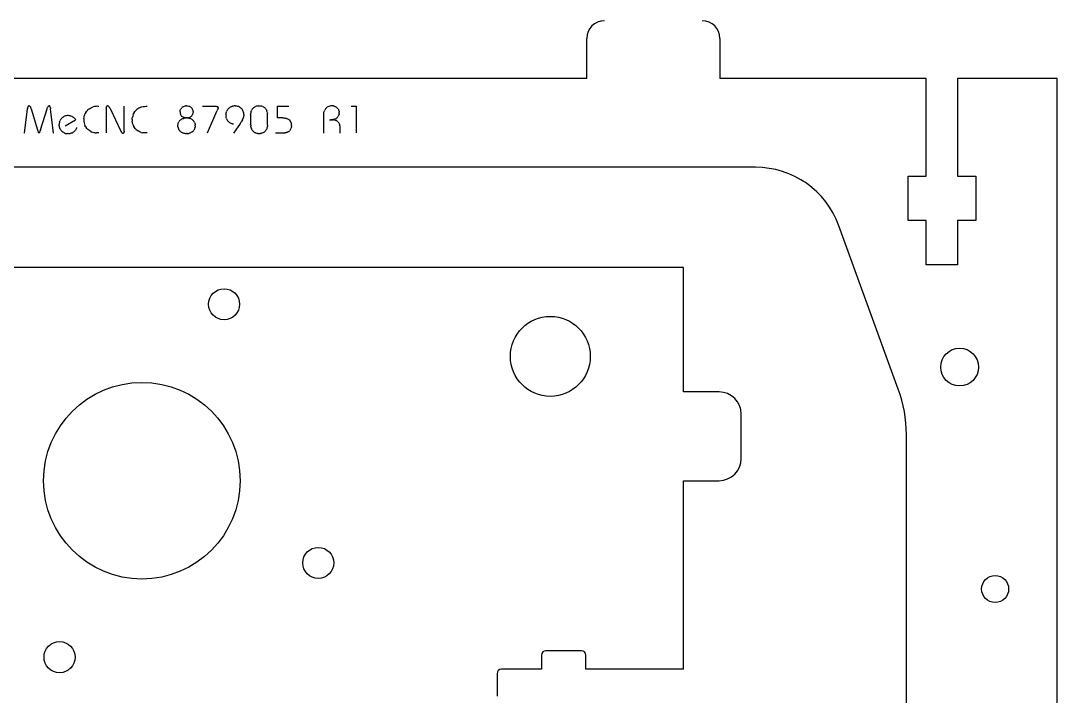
# Model space of a CAD drawing. Header units: inches. Extents: x -1545 to -733, y 114 to 571.
# Drawn here: x -1035.1 to -918.3, y 171.5 to 247.6 of the extents above; entities that cross this region are included whole.
import ezdxf

# ---------------------------------------------------------------- set-up
doc = ezdxf.new("R2010")
doc.units = ezdxf.units.IN
doc.header["$MEASUREMENT"] = 0
doc.linetypes.add('Continuous2', pattern=[0])
doc.layers.add('GREEN TEXT ALL', color=1, linetype='Continuous')

msp = doc.modelspace()

# ---------------------------------------------------------------- linework, layer by layer
at = {"color": 1, "linetype": 'Continuous2', "lineweight": -3, "true_color": 0xff0000}
for p, q in [((-971.34, 241.06), (-971.34, 245.56)), ((-956.34, 245.56), (-956.34, 241.06)), ((-971.34, 241.06), (-1071.34, 241.06)), ((-933.12, 241.06), (-956.34, 241.06)), ((-933.12, 230.06), (-933.12, 241.06)), ((-929.57, 241.06), (-929.57, 230.06)), ((-918.34, 241.06), (-929.57, 241.06)), ((-918.34, 126.06), (-918.34, 241.06)), ((-935.15, 230.06), (-933.12, 230.06)), ((-935.15, 225.06), (-935.15, 230.06)), ((-929.57, 230.06), (-927.53, 230.06)), ((-927.53, 230.06), (-927.53, 225.06)), ((-933.12, 225.06), (-935.15, 225.06)), ((-933.12, 220.06), (-933.12, 225.06)), ((-929.57, 225.06), (-929.57, 220.06)), ((-927.53, 225.06), (-929.57, 225.06)), ((-960.44, 219.76), (-1079.44, 219.76)), ((-960.44, 205.76), (-960.44, 219.76)), ((-929.57, 220.06), (-933.12, 220.06)), ((-956.44, 205.76), (-960.44, 205.76)), ((-953.94, 198.26), (-953.94, 203.26)), ((-960.44, 195.76), (-956.44, 195.76)), ((-960.44, 174.53), (-960.44, 195.76)), ((-971.94, 176.62), (-975.94, 176.62)), ((-976.44, 176.12), (-976.44, 174.53)), ((-971.44, 174.53), (-971.44, 176.12)), ((-981.44, 174.03), (-981.44, 171.48)), ((-976.44, 174.53), (-980.94, 174.53)), ((-960.44, 174.53), (-971.44, 174.53))]:
    msp.add_line(p, q, dxfattribs=at)
at = {"color": 5, "linetype": 'Continuous2', "lineweight": -3, "true_color": 0x0000ff}
for p, q in [((-952.34, 231.06), (-1090.34, 231.06)), ((-936.25, 206.08), (-942.95, 224.48)), ((-935.34, 166.18), (-935.34, 200.95))]:
    msp.add_line(p, q, dxfattribs=at)
for centre, radius in [((-1012.18, 215.63), 1.75), ((-975.44, 209.76), 4.5), ((-929.34, 208.56), 2.13), ((-1021.44, 195.76), 11.07), ((-1001.57, 186.5), 1.75), ((-925.34, 183.56), 1.52), ((-1030.71, 175.89), 1.75)]:
    msp.add_circle(centre, radius, dxfattribs=at)
at = {"color": 1, "linetype": 'Continuous2', "lineweight": -3, "true_color": 0xff0000}
for centre, radius, start, end in [((-969.34, 245.56), 2, 90, 180), ((-958.34, 245.56), 2, 360, 90), ((-956.44, 203.26), 2.5, 360, 90), ((-956.44, 198.26), 2.5, 270, 0), ((-975.94, 176.12), 0.5, 90, 180), ((-971.94, 176.12), 0.5, 360, 90), ((-980.94, 174.03), 0.5, 90, 180)]:
    msp.add_arc(centre, radius, start, end, dxfattribs=at)
at = {"color": 5, "linetype": 'Continuous2', "lineweight": -3, "true_color": 0x0000ff}
for centre, radius, start, end in [((-952.34, 221.06), 10, 20, 90), ((-950.34, 200.95), 15, 0, 20)]:
    msp.add_arc(centre, radius, start, end, dxfattribs=at)
at = {"layer": 'GREEN TEXT ALL', "color": 3, "linetype": 'Continuous2', "lineweight": -3, "true_color": 0x00ff00}
for p, q in [((-1034.66, 234.91), (-1034.32, 237.65)), ((-1034.32, 237.7), (-1034.31, 237.75)), ((-1034.32, 237.7), (-1034.32, 237.65)), ((-1034.29, 237.81), (-1034.31, 237.75)), ((-1034.27, 237.86), (-1034.29, 237.81)), ((-1034.25, 237.9), (-1034.27, 237.86)), ((-1034.25, 237.9), (-1034.22, 237.94)), ((-1034.22, 237.94), (-1034.19, 237.96)), ((-1034.15, 237.97), (-1034.19, 237.96)), ((-1034.15, 237.97), (-1034.1, 237.96)), ((-1034.06, 237.94), (-1034.1, 237.96)), ((-1034.03, 237.9), (-1034.06, 237.94)), ((-1034, 237.85), (-1034.03, 237.9)), ((-1034, 237.85), (-1033.97, 237.8)), ((-1033.95, 237.74), (-1033.97, 237.8)), ((-1033.95, 237.74), (-1033.93, 237.68)), ((-1033.93, 237.68), (-1033.91, 237.63)), ((-1033.91, 237.63), (-1033.2, 235.28)), ((-1032.84, 235.28), (-1032.12, 237.63)), ((-1032.12, 237.63), (-1032.11, 237.68)), ((-1032.11, 237.68), (-1032.09, 237.74)), ((-1032.07, 237.79), (-1032.09, 237.74)), ((-1032.04, 237.85), (-1032.07, 237.79)), ((-1032.01, 237.89), (-1032.04, 237.85)), ((-1031.98, 237.93), (-1032.01, 237.89)), ((-1031.98, 237.93), (-1031.94, 237.96)), ((-1031.94, 237.96), (-1031.89, 237.97)), ((-1031.85, 237.96), (-1031.89, 237.97)), ((-1031.85, 237.96), (-1031.82, 237.94)), ((-1031.79, 237.9), (-1031.82, 237.94)), ((-1031.76, 237.86), (-1031.79, 237.9)), ((-1031.75, 237.81), (-1031.76, 237.86)), ((-1031.73, 237.75), (-1031.75, 237.81)), ((-1031.73, 237.75), (-1031.72, 237.7)), ((-1031.72, 237.7), (-1031.72, 237.65)), ((-1031.38, 234.91), (-1031.72, 237.65)), ((-1027.88, 236.97), (-1027.82, 237.1)), ((-1027.75, 237.22), (-1027.82, 237.1)), ((-1027.75, 237.22), (-1027.67, 237.34)), ((-1027.57, 237.45), (-1027.67, 237.34)), ((-1027.57, 237.45), (-1027.47, 237.55)), ((-1027.35, 237.64), (-1027.47, 237.55)), ((-1027.35, 237.64), (-1027.22, 237.72)), ((-1027.22, 237.72), (-1027.08, 237.79)), ((-1027.08, 237.79), (-1026.92, 237.85)), ((-1026.76, 237.89), (-1026.92, 237.85)), ((-1026.59, 237.92), (-1026.76, 237.89)), ((-1026.4, 237.93), (-1026.59, 237.92)), ((-1026.4, 237.93), (-1026.28, 237.93)), ((-1025.45, 237.82), (-1025.46, 237.79)), ((-1025.46, 237.79), (-1025.46, 237.75)), ((-1025.46, 237.7), (-1025.46, 237.75)), ((-1025.46, 237.7), (-1025.46, 237.65)), ((-1025.46, 237.65), (-1025.46, 234.94)), ((-1025.43, 237.88), (-1025.45, 237.82)), ((-1025.43, 237.88), (-1025.41, 237.92)), ((-1025.38, 237.95), (-1025.41, 237.92)), ((-1025.38, 237.95), (-1025.35, 237.96)), ((-1025.32, 237.97), (-1025.35, 237.96)), ((-1025.29, 237.97), (-1025.32, 237.97)), ((-1025.26, 237.97), (-1025.29, 237.97)), ((-1025.26, 237.97), (-1025.23, 237.96)), ((-1025.2, 237.93), (-1025.23, 237.96)), ((-1025.17, 237.9), (-1025.2, 237.93)), ((-1025.17, 237.9), (-1025.14, 237.85)), ((-1025.14, 237.85), (-1025.1, 237.79)), ((-1025.07, 237.75), (-1025.1, 237.79)), ((-1025.05, 237.71), (-1025.07, 237.75)), ((-1025.02, 237.66), (-1025.05, 237.71)), ((-1025.02, 237.66), (-1024.99, 237.6)), ((-1024.99, 237.6), (-1023.83, 235.2)), ((-1023.42, 235.2), (-1023.42, 237.93)), ((-1022.43, 236.97), (-1022.37, 237.1)), ((-1022.3, 237.22), (-1022.37, 237.1)), ((-1022.3, 237.22), (-1022.22, 237.34)), ((-1022.22, 237.34), (-1022.13, 237.45)), ((-1022.02, 237.55), (-1022.13, 237.45)), ((-1021.9, 237.64), (-1022.02, 237.55)), ((-1021.77, 237.72), (-1021.9, 237.64)), ((-1021.63, 237.79), (-1021.77, 237.72)), ((-1021.63, 237.79), (-1021.48, 237.85)), ((-1021.48, 237.85), (-1021.31, 237.89)), ((-1021.31, 237.89), (-1021.14, 237.92)), ((-1021.14, 237.92), (-1020.95, 237.93)), ((-1020.95, 237.93), (-1020.83, 237.93)), ((-1017.13, 237.4), (-1017.12, 237.48)), ((-1017.13, 237.32), (-1017.13, 237.4)), ((-1017.13, 237.32), (-1017.13, 237.23)), ((-1017.13, 237.23), (-1017.12, 237.15)), ((-1017.12, 237.48), (-1017.09, 237.55)), ((-1017.12, 237.15), (-1017.1, 237.08)), ((-1017.1, 237.08), (-1017.07, 237.01)), ((-1017.09, 237.55), (-1017.06, 237.62)), ((-1017.04, 236.94), (-1017.07, 237.01)), ((-1017.06, 237.62), (-1017.02, 237.68)), ((-1017.02, 237.68), (-1016.98, 237.73)), ((-1016.98, 237.73), (-1016.93, 237.78)), ((-1016.88, 237.82), (-1016.93, 237.78)), ((-1016.82, 237.86), (-1016.88, 237.82)), ((-1016.82, 237.86), (-1016.77, 237.89)), ((-1016.77, 237.89), (-1016.71, 237.91)), ((-1016.71, 237.91), (-1016.64, 237.93)), ((-1016.64, 237.93), (-1016.52, 237.96)), ((-1016.4, 237.97), (-1016.52, 237.96)), ((-1016.4, 237.97), (-1016.29, 237.96)), ((-1016.29, 237.96), (-1016.16, 237.93)), ((-1016.1, 237.91), (-1016.16, 237.93)), ((-1016.04, 237.89), (-1016.1, 237.91)), ((-1016.04, 237.89), (-1015.98, 237.86)), ((-1015.98, 237.86), (-1015.93, 237.82)), ((-1015.93, 237.82), (-1015.88, 237.78)), ((-1015.88, 237.78), (-1015.83, 237.73)), ((-1015.83, 237.73), (-1015.79, 237.68)), ((-1015.75, 237.62), (-1015.79, 237.68)), ((-1015.77, 236.94), (-1015.74, 237.01)), ((-1015.72, 237.55), (-1015.75, 237.62)), ((-1015.72, 237.08), (-1015.74, 237.01)), ((-1015.7, 237.48), (-1015.72, 237.55)), ((-1015.7, 237.15), (-1015.72, 237.08)), ((-1015.7, 237.48), (-1015.69, 237.4)), ((-1015.68, 237.23), (-1015.7, 237.15)), ((-1015.69, 237.4), (-1015.68, 237.32)), ((-1015.68, 237.32), (-1015.68, 237.23)), ((-1014.61, 237.93), (-1013.09, 237.93)), ((-1014.06, 234.93), (-1012.98, 237.36)), ((-1013.09, 237.93), (-1013.04, 237.92)), ((-1013.04, 237.92), (-1012.98, 237.92)), ((-1012.98, 237.92), (-1012.94, 237.9)), ((-1012.98, 237.36), (-1012.94, 237.45)), ((-1012.9, 237.88), (-1012.94, 237.9)), ((-1012.91, 237.52), (-1012.94, 237.45)), ((-1012.91, 237.52), (-1012.88, 237.59)), ((-1012.87, 237.86), (-1012.9, 237.88)), ((-1012.88, 237.59), (-1012.86, 237.63)), ((-1012.87, 237.86), (-1012.85, 237.83)), ((-1012.85, 237.67), (-1012.86, 237.63)), ((-1012.85, 237.83), (-1012.83, 237.79)), ((-1012.85, 237.67), (-1012.84, 237.7)), ((-1012.84, 237.7), (-1012.83, 237.73)), ((-1012.83, 237.75), (-1012.83, 237.79)), ((-1012.83, 237.73), (-1012.83, 237.75)), ((-1011.97, 236.97), (-1011.96, 237.08)), ((-1011.96, 237.08), (-1011.95, 237.19)), ((-1011.95, 237.19), (-1011.92, 237.29)), ((-1011.92, 237.29), (-1011.88, 237.39)), ((-1011.83, 237.48), (-1011.88, 237.39)), ((-1011.83, 237.48), (-1011.77, 237.56)), ((-1011.77, 237.56), (-1011.71, 237.64)), ((-1011.71, 237.64), (-1011.64, 237.71)), ((-1011.64, 237.71), (-1011.57, 237.77)), ((-1011.49, 237.82), (-1011.57, 237.77)), ((-1011.4, 237.87), (-1011.49, 237.82)), ((-1011.32, 237.9), (-1011.4, 237.87)), ((-1011.32, 237.9), (-1011.22, 237.93)), ((-1011.13, 237.95), (-1011.22, 237.93)), ((-1011.04, 237.97), (-1011.13, 237.95)), ((-1010.95, 237.97), (-1011.04, 237.97)), ((-1010.95, 237.97), (-1010.84, 237.97)), ((-1010.73, 237.95), (-1010.84, 237.97)), ((-1010.63, 237.92), (-1010.73, 237.95)), ((-1010.54, 237.89), (-1010.63, 237.92)), ((-1010.45, 237.84), (-1010.54, 237.89)), ((-1010.36, 237.79), (-1010.45, 237.84)), ((-1010.29, 237.73), (-1010.36, 237.79)), ((-1010.22, 237.67), (-1010.29, 237.73)), ((-1010.16, 237.6), (-1010.22, 237.67)), ((-1010.11, 237.52), (-1010.16, 237.6)), ((-1010.06, 237.44), (-1010.11, 237.52)), ((-1010.02, 237.35), (-1010.06, 237.44)), ((-1009.99, 237.26), (-1010.02, 237.35)), ((-1009.97, 237.17), (-1009.99, 237.26)), ((-1009.95, 237.08), (-1009.97, 237.17)), ((-1009.95, 236.99), (-1009.96, 236.85)), ((-1009.95, 236.99), (-1009.95, 237.08)), ((-1009.19, 236.93), (-1009.18, 237.04)), ((-1009.18, 237.04), (-1009.17, 237.15)), ((-1009.15, 237.25), (-1009.17, 237.15)), ((-1009.13, 237.35), (-1009.15, 237.25)), ((-1009.13, 237.35), (-1009.09, 237.44)), ((-1009.05, 237.53), (-1009.09, 237.44)), ((-1009, 237.61), (-1009.05, 237.53)), ((-1008.94, 237.68), (-1009, 237.61)), ((-1008.94, 237.68), (-1008.88, 237.75)), ((-1008.81, 237.8), (-1008.88, 237.75)), ((-1008.73, 237.85), (-1008.81, 237.8)), ((-1008.73, 237.85), (-1008.64, 237.9)), ((-1008.55, 237.93), (-1008.64, 237.9)), ((-1008.45, 237.95), (-1008.55, 237.93)), ((-1008.35, 237.97), (-1008.45, 237.95)), ((-1008.35, 237.97), (-1008.24, 237.97)), ((-1008.24, 237.97), (-1008.12, 237.97)), ((-1008.12, 237.97), (-1008.02, 237.95)), ((-1007.92, 237.93), (-1008.02, 237.95)), ((-1007.83, 237.89), (-1007.92, 237.93)), ((-1007.83, 237.89), (-1007.74, 237.85)), ((-1007.67, 237.8), (-1007.74, 237.85)), ((-1007.59, 237.74), (-1007.67, 237.8)), ((-1007.59, 237.74), (-1007.53, 237.68)), ((-1007.53, 237.68), (-1007.47, 237.61)), ((-1007.42, 237.53), (-1007.47, 237.61)), ((-1007.42, 237.53), (-1007.38, 237.44)), ((-1007.35, 237.35), (-1007.38, 237.44)), ((-1007.32, 237.25), (-1007.35, 237.35)), ((-1007.32, 237.25), (-1007.3, 237.15)), ((-1007.29, 237.04), (-1007.3, 237.15)), ((-1007.29, 236.93), (-1007.29, 237.04)), ((-1006.22, 237.93), (-1004.88, 237.93)), ((-1006.22, 237.93), (-1006.22, 236.61)), ((-1000.95, 237.11), (-1000.94, 237.18)), ((-1000.95, 237.03), (-1000.95, 237.11)), ((-1000.95, 234.91), (-1000.95, 237.03)), ((-1000.94, 237.18), (-1000.93, 237.27)), ((-1000.93, 237.27), (-1000.91, 237.35)), ((-1000.91, 237.35), (-1000.88, 237.43)), ((-1000.88, 237.43), (-1000.85, 237.5)), ((-1000.8, 237.58), (-1000.85, 237.5)), ((-1000.75, 237.65), (-1000.8, 237.58)), ((-1000.75, 237.65), (-1000.7, 237.72)), ((-1000.63, 237.78), (-1000.7, 237.72)), ((-1000.63, 237.78), (-1000.56, 237.83)), ((-1000.48, 237.88), (-1000.56, 237.83)), ((-1000.38, 237.92), (-1000.48, 237.88)), ((-1000.28, 237.95), (-1000.38, 237.92)), ((-1000.17, 237.97), (-1000.28, 237.95)), ((-1000.05, 237.97), (-1000.17, 237.97)), ((-999.95, 237.97), (-1000.05, 237.97)), ((-999.86, 237.96), (-999.95, 237.97)), ((-999.86, 237.96), (-999.78, 237.94)), ((-999.78, 237.94), (-999.7, 237.91)), ((-999.63, 237.88), (-999.7, 237.91)), ((-999.56, 237.84), (-999.63, 237.88)), ((-999.5, 237.79), (-999.56, 237.84)), ((-999.44, 237.75), (-999.5, 237.79)), ((-999.39, 237.69), (-999.44, 237.75)), ((-999.35, 237.63), (-999.39, 237.69)), ((-999.35, 237.63), (-999.31, 237.57)), ((-999.31, 237.57), (-999.28, 237.5)), ((-999.28, 237.5), (-999.25, 237.43)), ((-999.23, 237.36), (-999.25, 237.43)), ((-999.25, 236.95), (-999.23, 237.03)), ((-999.23, 237.36), (-999.22, 237.28)), ((-999.22, 237.12), (-999.23, 237.03)), ((-999.22, 237.21), (-999.22, 237.28)), ((-999.22, 237.12), (-999.22, 237.21)), ((-997.88, 237.93), (-997.31, 237.93)), ((-997.31, 237.93), (-997.31, 234.93)), ((-1030.74, 235.97), (-1030.75, 235.86)), ((-1030.74, 235.75), (-1030.75, 235.86)), ((-1030.73, 236.08), (-1030.74, 235.97)), ((-1030.7, 236.18), (-1030.73, 236.08)), ((-1030.7, 236.18), (-1030.67, 236.28)), ((-1030.63, 236.37), (-1030.67, 236.28)), ((-1030.58, 236.45), (-1030.63, 236.37)), ((-1030.52, 236.53), (-1030.58, 236.45)), ((-1030.52, 236.53), (-1030.46, 236.6)), ((-1030.46, 236.6), (-1030.39, 236.66)), ((-1030.32, 236.72), (-1030.39, 236.66)), ((-1030.32, 236.72), (-1030.23, 236.77)), ((-1030.15, 236.81), (-1030.23, 236.77)), ((-1030.05, 236.84), (-1030.15, 236.81)), ((-1030.09, 235.74), (-1028.91, 236.4)), ((-1029.95, 236.86), (-1030.05, 236.84)), ((-1029.85, 236.88), (-1029.95, 236.86)), ((-1029.75, 236.88), (-1029.85, 236.88)), ((-1029.61, 236.87), (-1029.75, 236.88)), ((-1029.47, 236.85), (-1029.61, 236.87)), ((-1029.47, 236.85), (-1029.34, 236.81)), ((-1029.34, 236.81), (-1029.22, 236.75)), ((-1029.22, 236.75), (-1029.17, 236.71)), ((-1029.12, 236.68), (-1029.17, 236.71)), ((-1029.12, 236.68), (-1029.07, 236.64)), ((-1029.07, 236.64), (-1029.03, 236.59)), ((-1029.03, 236.59), (-1028.99, 236.55)), ((-1028.99, 236.55), (-1028.96, 236.5)), ((-1028.96, 236.5), (-1028.93, 236.45)), ((-1028.93, 236.45), (-1028.91, 236.4)), ((-1027.97, 236.56), (-1027.98, 236.43)), ((-1027.98, 236.43), (-1027.97, 236.25)), ((-1027.97, 236.56), (-1027.95, 236.7)), ((-1027.97, 236.25), (-1027.95, 236.08)), ((-1027.95, 236.7), (-1027.92, 236.83)), ((-1027.95, 236.08), (-1027.91, 235.93)), ((-1027.92, 236.83), (-1027.88, 236.97)), ((-1027.91, 235.93), (-1027.85, 235.78)), ((-1022.53, 236.56), (-1022.51, 236.7)), ((-1022.53, 236.43), (-1022.53, 236.56)), ((-1022.53, 236.43), (-1022.52, 236.25)), ((-1022.5, 236.08), (-1022.52, 236.25)), ((-1022.47, 236.83), (-1022.51, 236.7)), ((-1022.46, 235.93), (-1022.5, 236.08)), ((-1022.43, 236.97), (-1022.47, 236.83)), ((-1022.46, 235.93), (-1022.41, 235.78)), ((-1017.38, 235.73), (-1017.37, 235.83)), ((-1017.37, 235.83), (-1017.36, 235.92)), ((-1017.36, 235.92), (-1017.34, 236.01)), ((-1017.34, 236.01), (-1017.31, 236.09)), ((-1017.31, 236.09), (-1017.27, 236.17)), ((-1017.22, 236.24), (-1017.27, 236.17)), ((-1017.17, 236.31), (-1017.22, 236.24)), ((-1017.11, 236.37), (-1017.17, 236.31)), ((-1017.04, 236.42), (-1017.11, 236.37)), ((-1017, 236.88), (-1017.04, 236.94)), ((-1016.96, 236.47), (-1017.04, 236.42)), ((-1017, 236.88), (-1016.96, 236.83)), ((-1016.96, 236.83), (-1016.91, 236.79)), ((-1016.88, 236.51), (-1016.96, 236.47)), ((-1016.86, 236.74), (-1016.91, 236.79)), ((-1016.8, 236.55), (-1016.88, 236.51)), ((-1016.8, 236.71), (-1016.86, 236.74)), ((-1016.8, 236.71), (-1016.74, 236.68)), ((-1016.8, 236.55), (-1016.71, 236.57)), ((-1016.68, 236.65), (-1016.74, 236.68)), ((-1016.61, 236.59), (-1016.71, 236.57)), ((-1016.61, 236.63), (-1016.68, 236.65)), ((-1016.54, 236.62), (-1016.61, 236.63)), ((-1016.51, 236.61), (-1016.61, 236.59)), ((-1016.54, 236.62), (-1016.47, 236.61)), ((-1016.41, 236.61), (-1016.51, 236.61)), ((-1016.47, 236.61), (-1016.4, 236.61)), ((-1016.31, 236.61), (-1016.41, 236.61)), ((-1016.33, 236.61), (-1016.4, 236.61)), ((-1016.33, 236.61), (-1016.26, 236.62)), ((-1016.31, 236.61), (-1016.21, 236.59)), ((-1016.26, 236.62), (-1016.2, 236.63)), ((-1016.11, 236.58), (-1016.21, 236.59)), ((-1016.13, 236.65), (-1016.2, 236.63)), ((-1016.13, 236.65), (-1016.07, 236.68)), ((-1016.11, 236.58), (-1016.02, 236.55)), ((-1016.07, 236.68), (-1016.01, 236.71)), ((-1015.94, 236.51), (-1016.02, 236.55)), ((-1015.95, 236.74), (-1016.01, 236.71)), ((-1015.9, 236.79), (-1015.95, 236.74)), ((-1015.85, 236.47), (-1015.94, 236.51)), ((-1015.85, 236.83), (-1015.9, 236.79)), ((-1015.81, 236.88), (-1015.85, 236.83)), ((-1015.85, 236.47), (-1015.78, 236.43)), ((-1015.77, 236.94), (-1015.81, 236.88)), ((-1015.78, 236.43), (-1015.71, 236.37)), ((-1015.65, 236.31), (-1015.71, 236.37)), ((-1015.6, 236.25), (-1015.65, 236.31)), ((-1015.6, 236.25), (-1015.55, 236.17)), ((-1015.51, 236.09), (-1015.55, 236.17)), ((-1015.51, 236.09), (-1015.48, 236.01)), ((-1015.48, 236.01), (-1015.45, 235.92)), ((-1015.45, 235.92), (-1015.44, 235.83)), ((-1015.44, 235.73), (-1015.44, 235.83)), ((-1011.97, 236.97), (-1011.96, 236.81)), ((-1011.93, 236.64), (-1011.96, 236.81)), ((-1011.91, 236.56), (-1011.93, 236.64)), ((-1011.91, 236.56), (-1011.88, 236.48)), ((-1011.84, 236.41), (-1011.88, 236.48)), ((-1011.8, 236.33), (-1011.84, 236.41)), ((-1011.74, 236.26), (-1011.8, 236.33)), ((-1011.68, 236.2), (-1011.74, 236.26)), ((-1011.61, 236.14), (-1011.68, 236.2)), ((-1011.54, 236.08), (-1011.61, 236.14)), ((-1011.45, 236.03), (-1011.54, 236.08)), ((-1011.45, 236.03), (-1011.35, 235.99)), ((-1011.24, 235.96), (-1011.35, 235.99)), ((-1011.24, 235.96), (-1011.12, 235.94)), ((-1010.33, 236.04), (-1011.13, 234.91)), ((-1010.33, 236.04), (-1010.24, 236.17)), ((-1010.17, 236.28), (-1010.24, 236.17)), ((-1010.1, 236.39), (-1010.17, 236.28)), ((-1010.1, 236.39), (-1010.05, 236.5)), ((-1010.05, 236.5), (-1010.01, 236.62)), ((-1010.01, 236.62), (-1009.97, 236.73)), ((-1009.97, 236.73), (-1009.96, 236.85)), ((-1009.19, 236.93), (-1009.19, 235.91)), ((-1009.18, 235.8), (-1009.19, 235.91)), ((-1007.29, 235.91), (-1007.29, 236.93)), ((-1007.29, 235.8), (-1007.29, 235.91)), ((-1005.58, 236.61), (-1006.22, 236.61)), ((-1005.58, 236.61), (-1005.46, 236.61)), ((-1005.46, 236.61), (-1005.34, 236.6)), ((-1005.34, 236.6), (-1005.24, 236.58)), ((-1005.14, 236.56), (-1005.24, 236.58)), ((-1005.14, 236.56), (-1005.05, 236.53)), ((-1004.97, 236.49), (-1005.05, 236.53)), ((-1004.97, 236.49), (-1004.89, 236.44)), ((-1004.89, 236.44), (-1004.83, 236.39)), ((-1004.83, 236.39), (-1004.77, 236.34)), ((-1004.72, 236.27), (-1004.77, 236.34)), ((-1004.68, 236.2), (-1004.72, 236.27)), ((-1004.65, 236.13), (-1004.68, 236.2)), ((-1004.65, 236.13), (-1004.62, 236.04)), ((-1004.62, 236.04), (-1004.6, 235.95)), ((-1004.59, 235.86), (-1004.6, 235.95)), ((-1004.59, 235.75), (-1004.59, 235.86)), ((-1000.31, 236.41), (-1000.01, 236.41)), ((-1000.06, 236.42), (-1000.16, 236.41)), ((-999.96, 236.43), (-1000.06, 236.42)), ((-1000.01, 236.41), (-999.92, 236.41)), ((-999.96, 236.43), (-999.86, 236.44)), ((-999.82, 236.4), (-999.92, 236.41)), ((-999.78, 236.47), (-999.86, 236.44)), ((-999.82, 236.4), (-999.74, 236.39)), ((-999.78, 236.47), (-999.69, 236.49)), ((-999.66, 236.37), (-999.74, 236.39)), ((-999.61, 236.53), (-999.69, 236.49)), ((-999.66, 236.37), (-999.58, 236.34)), ((-999.54, 236.57), (-999.61, 236.53)), ((-999.51, 236.31), (-999.58, 236.34)), ((-999.48, 236.62), (-999.54, 236.57)), ((-999.45, 236.27), (-999.51, 236.31)), ((-999.48, 236.62), (-999.42, 236.68)), ((-999.45, 236.27), (-999.39, 236.23)), ((-999.42, 236.68), (-999.36, 236.74)), ((-999.33, 236.18), (-999.39, 236.23)), ((-999.36, 236.74), (-999.32, 236.8)), ((-999.33, 236.18), (-999.29, 236.12)), ((-999.28, 236.88), (-999.32, 236.8)), ((-999.29, 236.12), (-999.25, 236.06)), ((-999.25, 236.95), (-999.28, 236.88)), ((-999.25, 236.06), (-999.22, 235.99)), ((-999.22, 235.99), (-999.19, 235.91)), ((-999.19, 235.91), (-999.17, 235.83)), ((-999.16, 235.74), (-999.17, 235.83)), ((-1033.2, 235.28), (-1033.15, 235.15)), ((-1033.15, 235.15), (-1033.11, 235.03)), ((-1033.11, 235.03), (-1033.08, 234.98)), ((-1033.08, 234.98), (-1033.06, 234.94)), ((-1033.06, 234.94), (-1033.04, 234.92)), ((-1033.04, 234.92), (-1033.02, 234.91)), ((-1033.02, 234.91), (-1033, 234.92)), ((-1032.98, 234.94), (-1033, 234.92)), ((-1032.96, 234.98), (-1032.98, 234.94)), ((-1032.93, 235.03), (-1032.96, 234.98)), ((-1032.93, 235.03), (-1032.88, 235.15)), ((-1032.84, 235.28), (-1032.88, 235.15)), ((-1030.73, 235.65), (-1030.74, 235.75)), ((-1030.7, 235.54), (-1030.73, 235.65)), ((-1030.7, 235.54), (-1030.67, 235.45)), ((-1030.63, 235.36), (-1030.67, 235.45)), ((-1030.58, 235.27), (-1030.63, 235.36)), ((-1030.52, 235.2), (-1030.58, 235.27)), ((-1030.46, 235.12), (-1030.52, 235.2)), ((-1030.46, 235.12), (-1030.39, 235.06)), ((-1030.39, 235.06), (-1030.32, 235.01)), ((-1030.23, 234.96), (-1030.32, 235.01)), ((-1030.23, 234.96), (-1030.15, 234.92)), ((-1030.15, 234.92), (-1030.05, 234.88)), ((-1030.05, 234.88), (-1029.95, 234.86)), ((-1029.95, 234.86), (-1029.85, 234.85)), ((-1029.75, 234.84), (-1029.85, 234.85)), ((-1029.66, 234.85), (-1029.75, 234.84)), ((-1029.66, 234.85), (-1029.58, 234.85)), ((-1029.58, 234.85), (-1029.5, 234.87)), ((-1029.42, 234.89), (-1029.5, 234.87)), ((-1029.34, 234.91), (-1029.42, 234.89)), ((-1029.34, 234.91), (-1029.27, 234.94)), ((-1029.27, 234.94), (-1029.21, 234.98)), ((-1029.14, 235.02), (-1029.21, 234.98)), ((-1029.14, 235.02), (-1029.08, 235.07)), ((-1029.08, 235.07), (-1029.02, 235.12)), ((-1028.97, 235.18), (-1029.02, 235.12)), ((-1028.97, 235.18), (-1028.93, 235.24)), ((-1028.88, 235.31), (-1028.93, 235.24)), ((-1028.85, 235.38), (-1028.88, 235.31)), ((-1028.81, 235.46), (-1028.85, 235.38)), ((-1028.79, 235.55), (-1028.81, 235.46)), ((-1027.79, 235.65), (-1027.85, 235.78)), ((-1027.79, 235.65), (-1027.71, 235.53)), ((-1027.62, 235.41), (-1027.71, 235.53)), ((-1027.53, 235.31), (-1027.62, 235.41)), ((-1027.42, 235.22), (-1027.53, 235.31)), ((-1027.31, 235.15), (-1027.42, 235.22)), ((-1027.2, 235.08), (-1027.31, 235.15)), ((-1027.2, 235.08), (-1027.07, 235.02)), ((-1026.94, 234.98), (-1027.07, 235.02)), ((-1026.81, 234.95), (-1026.94, 234.98)), ((-1026.68, 234.93), (-1026.81, 234.95)), ((-1026.68, 234.93), (-1026.55, 234.93)), ((-1026.28, 234.93), (-1026.55, 234.93)), ((-1023.81, 235.15), (-1023.83, 235.2)), ((-1023.81, 235.15), (-1023.78, 235.1)), ((-1023.76, 235.06), (-1023.78, 235.1)), ((-1023.74, 235.03), (-1023.76, 235.06)), ((-1023.71, 234.97), (-1023.74, 235.03)), ((-1023.71, 234.97), (-1023.67, 234.94)), ((-1023.65, 234.91), (-1023.67, 234.94)), ((-1023.62, 234.9), (-1023.65, 234.91)), ((-1023.62, 234.9), (-1023.58, 234.9)), ((-1023.58, 234.9), (-1023.55, 234.9)), ((-1023.55, 234.9), (-1023.52, 234.9)), ((-1023.52, 234.9), (-1023.5, 234.91)), ((-1023.48, 234.92), (-1023.5, 234.91)), ((-1023.46, 234.95), (-1023.48, 234.92)), ((-1023.46, 234.95), (-1023.45, 234.98)), ((-1023.45, 234.98), (-1023.43, 235.04)), ((-1023.43, 235.15), (-1023.42, 235.2)), ((-1023.43, 235.11), (-1023.43, 235.15)), ((-1023.43, 235.11), (-1023.43, 235.07)), ((-1023.43, 235.07), (-1023.43, 235.04)), ((-1022.41, 235.78), (-1022.34, 235.65)), ((-1022.26, 235.53), (-1022.34, 235.65)), ((-1022.18, 235.41), (-1022.26, 235.53)), ((-1022.08, 235.31), (-1022.18, 235.41)), ((-1022.08, 235.31), (-1021.98, 235.22)), ((-1021.98, 235.22), (-1021.87, 235.15)), ((-1021.75, 235.08), (-1021.87, 235.15)), ((-1021.63, 235.02), (-1021.75, 235.08)), ((-1021.5, 234.98), (-1021.63, 235.02)), ((-1021.5, 234.98), (-1021.37, 234.95)), ((-1021.24, 234.93), (-1021.37, 234.95)), ((-1021.11, 234.93), (-1021.24, 234.93)), ((-1020.83, 234.93), (-1021.11, 234.93)), ((-1017.37, 235.61), (-1017.38, 235.73)), ((-1017.37, 235.61), (-1017.35, 235.5)), ((-1017.35, 235.5), (-1017.32, 235.4)), ((-1017.32, 235.4), (-1017.28, 235.32)), ((-1017.23, 235.24), (-1017.28, 235.32)), ((-1017.23, 235.24), (-1017.18, 235.17)), ((-1017.18, 235.17), (-1017.12, 235.1)), ((-1017.05, 235.05), (-1017.12, 235.1)), ((-1017.05, 235.05), (-1016.98, 235)), ((-1016.98, 235), (-1016.9, 234.96)), ((-1016.9, 234.96), (-1016.82, 234.92)), ((-1016.82, 234.92), (-1016.74, 234.9)), ((-1016.65, 234.88), (-1016.74, 234.9)), ((-1016.57, 234.87), (-1016.65, 234.88)), ((-1016.57, 234.87), (-1016.49, 234.86)), ((-1016.49, 234.86), (-1016.41, 234.85)), ((-1016.33, 234.86), (-1016.41, 234.85)), ((-1016.33, 234.86), (-1016.25, 234.87)), ((-1016.25, 234.87), (-1016.16, 234.88)), ((-1016.08, 234.9), (-1016.16, 234.88)), ((-1016.08, 234.9), (-1015.99, 234.92)), ((-1015.91, 234.96), (-1015.99, 234.92)), ((-1015.91, 234.96), (-1015.84, 235)), ((-1015.76, 235.05), (-1015.84, 235)), ((-1015.76, 235.05), (-1015.7, 235.1)), ((-1015.7, 235.1), (-1015.63, 235.17)), ((-1015.63, 235.17), (-1015.58, 235.24)), ((-1015.53, 235.32), (-1015.58, 235.24)), ((-1015.53, 235.32), (-1015.49, 235.4)), ((-1015.49, 235.4), (-1015.46, 235.5)), ((-1015.44, 235.61), (-1015.46, 235.5)), ((-1015.44, 235.73), (-1015.44, 235.61)), ((-1009.18, 235.8), (-1009.17, 235.69)), ((-1009.15, 235.59), (-1009.17, 235.69)), ((-1009.15, 235.59), (-1009.13, 235.49)), ((-1009.13, 235.49), (-1009.09, 235.4)), ((-1009.05, 235.31), (-1009.09, 235.4)), ((-1009, 235.23), (-1009.05, 235.31)), ((-1008.94, 235.16), (-1009, 235.23)), ((-1008.94, 235.16), (-1008.88, 235.09)), ((-1008.88, 235.09), (-1008.81, 235.03)), ((-1008.81, 235.03), (-1008.73, 234.98)), ((-1008.73, 234.98), (-1008.64, 234.93)), ((-1008.55, 234.9), (-1008.64, 234.93)), ((-1008.55, 234.9), (-1008.45, 234.87)), ((-1008.35, 234.86), (-1008.45, 234.87)), ((-1008.35, 234.86), (-1008.24, 234.85)), ((-1008.24, 234.85), (-1008.12, 234.86)), ((-1008.02, 234.87), (-1008.12, 234.86)), ((-1008.02, 234.87), (-1007.92, 234.9)), ((-1007.83, 234.93), (-1007.92, 234.9)), ((-1007.74, 234.98), (-1007.83, 234.93)), ((-1007.74, 234.98), (-1007.67, 235.03)), ((-1007.59, 235.09), (-1007.67, 235.03)), ((-1007.59, 235.09), (-1007.53, 235.16)), ((-1007.53, 235.16), (-1007.47, 235.23)), ((-1007.47, 235.23), (-1007.42, 235.31)), ((-1007.38, 235.4), (-1007.42, 235.31)), ((-1007.35, 235.49), (-1007.38, 235.4)), ((-1007.32, 235.59), (-1007.35, 235.49)), ((-1007.3, 235.69), (-1007.32, 235.59)), ((-1007.29, 235.8), (-1007.3, 235.69)), ((-1006.39, 234.93), (-1005.41, 234.93)), ((-1005.41, 234.93), (-1005.34, 234.94)), ((-1005.26, 234.95), (-1005.34, 234.94)), ((-1005.26, 234.95), (-1005.19, 234.96)), ((-1005.12, 234.98), (-1005.19, 234.96)), ((-1005.04, 235.01), (-1005.12, 234.98)), ((-1005.04, 235.01), (-1004.98, 235.04)), ((-1004.98, 235.04), (-1004.91, 235.08)), ((-1004.91, 235.08), (-1004.85, 235.13)), ((-1004.85, 235.13), (-1004.79, 235.18)), ((-1004.74, 235.24), (-1004.79, 235.18)), ((-1004.7, 235.31), (-1004.74, 235.24)), ((-1004.7, 235.31), (-1004.66, 235.38)), ((-1004.66, 235.38), (-1004.63, 235.46)), ((-1004.6, 235.55), (-1004.63, 235.46)), ((-1004.6, 235.55), (-1004.59, 235.65)), ((-1004.59, 235.75), (-1004.59, 235.65)), ((-999.16, 235.74), (-999.16, 235.64)), ((-999.16, 235.64), (-999.16, 234.91))]:
    msp.add_line(p, q, dxfattribs=at)

doc.saveas('drawing.dxf')
